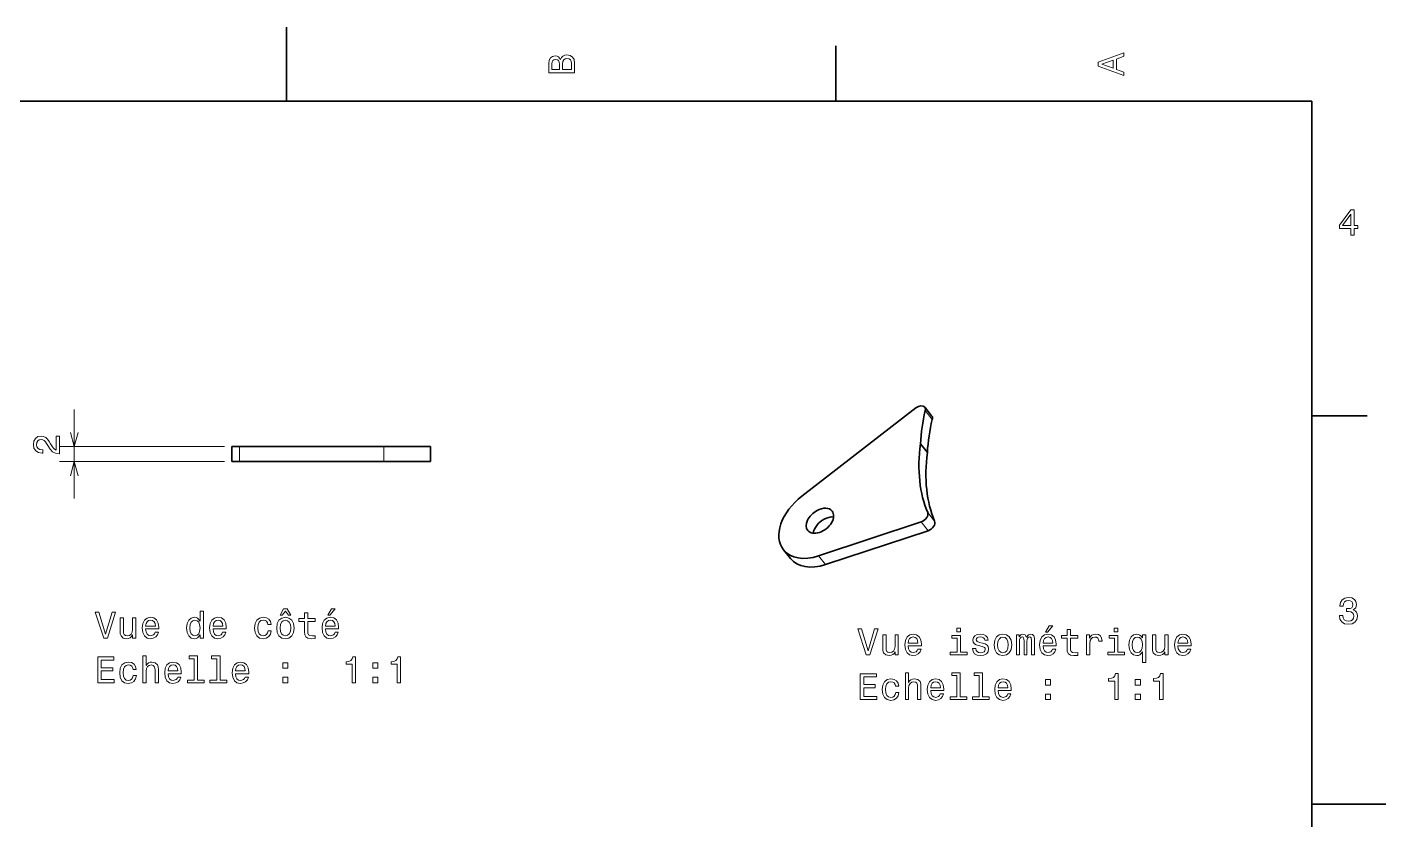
# Model space of a CAD drawing. Extents: x 0 to 297, y 0 to 210.
# Drawn here: x 113.5 to 297, y 102.9 to 210 of the extents above; entities that cross this region are included whole.
import ezdxf

# ---------------------------------------------------------------- set-up
doc = ezdxf.new("R2010")
doc.units = 0

msp = doc.modelspace()

# ---------------------------------------------------------------- linework, layer by layer
at = {"color": 7, "lineweight": 35, "ltscale": 0.25}
for p, q in [((148.5, 200), (148.5, 210)), ((287, 105), (297, 105))]:
    msp.add_line(p, q, dxfattribs=at)
at = {"color": 7, "lineweight": 35, "ltscale": 0.1875}
for p, q in [((222.699997, 200), (222.699997, 207.5)), ((287, 157.5), (294.5, 157.5))]:
    msp.add_line(p, q, dxfattribs=at)
at = {"color": 7, "lineweight": 35}
for p, q in [((287, 200), (10, 200)), ((287, 10), (287, 200))]:
    msp.add_line(p, q, dxfattribs=at)
at = {"color": 8, "lineweight": 13, "ltscale": 0.3}
msp.add_line((119.838791, 146.3228), (119.838791, 158.3228), dxfattribs=at)
at = {"color": 7, "lineweight": 35, "ltscale": 0.487666}
msp.add_line((218.106171, 146.631012), (233.537964, 158.562866), dxfattribs=at)
at = {"color": 7, "lineweight": 35, "ltscale": 0.037768}
msp.add_line((235.652176, 157.479721), (234.70929, 158.660065), dxfattribs=at)
at = {"color": 7, "lineweight": 13, "ltscale": 0.037767}
for p, q in [((235.732315, 157.004684), (234.789429, 158.185013)), ((234.245285, 143.150284), (235.188171, 141.969955)), ((235.114883, 144.427261), (236.05777, 143.246933))]:
    msp.add_line(p, q, dxfattribs=at)
at = {"color": 8, "lineweight": 13}
for p, q in [((140.143829, 153.3228), (117.838791, 153.3228)), ((140.143829, 151.3228), (117.838791, 151.3228))]:
    msp.add_line(p, q, dxfattribs=at)
at = {"color": 7, "lineweight": 35, "ltscale": 0.025}
for p, q in [((142.143829, 153.3228), (141.143829, 153.3228)), ((142.143829, 151.3228), (141.143829, 151.3228))]:
    msp.add_line(p, q, dxfattribs=at)
at = {"color": 7, "lineweight": 35, "ltscale": 0.05}
for p, q in [((141.143829, 151.3228), (141.143829, 153.3228)), ((167.953735, 151.3228), (167.953735, 153.3228))]:
    msp.add_line(p, q, dxfattribs=at)
at = {"color": 7, "lineweight": 13, "ltscale": 0.05}
for p, q in [((142.143829, 151.3228), (142.143829, 153.3228)), ((161.653748, 151.3228), (161.653748, 153.3228))]:
    msp.add_line(p, q, dxfattribs=at)
at = {"color": 7, "lineweight": 35, "ltscale": 0.487748}
for p, q in [((161.653748, 153.3228), (142.143829, 153.3228)), ((161.653748, 151.3228), (142.143829, 151.3228))]:
    msp.add_line(p, q, dxfattribs=at)
at = {"color": 7, "lineweight": 35, "ltscale": 0.15279}
for p, q in [((167.765366, 153.3228), (161.653748, 153.3228)), ((167.765366, 151.3228), (161.653748, 151.3228))]:
    msp.add_line(p, q, dxfattribs=at)
at = {"color": 7, "lineweight": 35, "ltscale": 0.004709}
for p, q in [((167.953735, 153.3228), (167.765366, 153.3228)), ((167.953735, 151.3228), (167.765366, 151.3228))]:
    msp.add_line(p, q, dxfattribs=at)
at = {"color": 7, "lineweight": 35, "ltscale": 0.037767}
for p, q in [((235.076019, 152.517105), (234.133133, 153.697433)), ((216.583694, 138.198975), (215.640808, 139.379303))]:
    msp.add_line(p, q, dxfattribs=at)
at = {"color": 7, "lineweight": 35, "ltscale": 0.364972}
for p, q in [((220.384125, 138.568176), (234.245285, 143.150284)), ((221.327026, 137.387848), (235.188171, 141.969955))]:
    msp.add_line(p, q, dxfattribs=at)
at = {"color": 7, "lineweight": 13, "ltscale": 0.037768}
msp.add_line((221.327026, 137.387848), (220.384125, 138.568176), dxfattribs=at)
at = {"color": 7, "lineweight": 13}
for points in [[(185.542007, 205.630417), (185.249496, 205.983429), (185.052811, 206.074219), (184.81073, 206.104477), (184.432495, 206.03891), (184.160156, 205.842224), (183.993729, 205.524506), (183.933212, 205.080704), (183.933212, 203.835022), (187.433212, 203.835022), (187.433212, 205.151306), (187.36261, 205.620331), (187.155838, 205.968307), (186.828018, 206.185165), (186.384216, 206.260818), (186.08667, 206.215424), (185.839554, 206.094391), (185.65799, 205.897705)], [(185.385666, 204.984879), (185.385666, 204.298996), (184.351807, 204.298996), (184.351807, 205.025223), (184.382065, 205.297562), (184.472839, 205.489197), (184.629181, 205.605194), (184.86116, 205.645538), (185.093155, 205.600143), (185.254532, 205.479111), (185.355408, 205.272339)], [(187.014618, 205.095825), (187.014618, 204.298996), (185.809296, 204.298996), (185.809296, 205.050446), (185.844589, 205.368164), (185.9505, 205.595108), (186.132065, 205.731277), (186.394302, 205.776657), (186.671692, 205.731277), (186.863327, 205.605194), (186.979324, 205.393372)], [(261.633209, 203.466858), (261.633209, 203.930847), (260.604401, 204.298996), (260.604401, 205.695969), (261.633209, 206.064133), (261.633209, 206.538193), (258.128174, 205.257217), (258.128174, 204.742798)], [(260.17572, 204.460388), (258.632477, 205), (260.17572, 205.539627)], [(292.277374, 181.916794), (292.731262, 181.916794), (292.731262, 182.784225), (293.23056, 182.784225), (293.23056, 183.187683), (292.731262, 183.187683), (292.731262, 185.341141), (292.272339, 185.341141), (290.739197, 183.228027), (290.739197, 182.784225), (292.277374, 182.784225)], [(291.162842, 183.187683), (292.277374, 184.756134), (292.277374, 183.187683)], [(290.729126, 130.51622), (290.729126, 130.480911), (290.809814, 129.996765), (291.046844, 129.633652), (291.420044, 129.401657), (291.914276, 129.315933), (292.438782, 129.401657), (292.832153, 129.623566), (293.08429, 129.976593), (293.175079, 130.430481), (293.134735, 130.728027), (293.023773, 130.970108), (292.842224, 131.156708), (292.600159, 131.292877), (292.927948, 131.565216), (293.043945, 131.998932), (292.968292, 132.392303), (292.751434, 132.68985), (292.398407, 132.87645), (291.914276, 132.942017), (291.460388, 132.861313), (291.112396, 132.63942), (290.885468, 132.286392), (290.809814, 131.817368), (290.809814, 131.782074), (291.258636, 131.782074), (291.299011, 132.104828), (291.430115, 132.336823), (291.641937, 132.478027), (291.939484, 132.528473), (292.201721, 132.488113), (292.393372, 132.382217), (292.509369, 132.210739), (292.554749, 131.97876), (292.509369, 131.731628), (292.388336, 131.565216), (292.176514, 131.46434), (291.889069, 131.434082), (291.692383, 131.439133), (291.692383, 131.04071), (291.939484, 131.050797), (292.257202, 131.005417), (292.494232, 130.884369), (292.635468, 130.687683), (292.685883, 130.430481), (292.630402, 130.13797), (292.484161, 129.921112), (292.252167, 129.784943), (291.944519, 129.739563), (291.626801, 129.789993), (291.394806, 129.941284), (291.248566, 130.183365), (291.193085, 130.51622)], [(124.946327, 130.971222), (124.06881, 127.990669), (123.166069, 130.971222), (122.686966, 130.971222), (123.81665, 127.466171), (124.320969, 127.466171), (125.425438, 130.971222)], [(136.833221, 127.884758), (136.833221, 127.466171), (137.277023, 127.466171), (137.277023, 131.087204), (136.838257, 131.087204), (136.838257, 129.760834), (136.500366, 130.144119), (136.293594, 130.234909), (136.056564, 130.270203), (135.627884, 130.169342), (135.295029, 129.886917), (135.078171, 129.433029), (135.002533, 128.8228), (135.078171, 128.21257), (135.295029, 127.753632), (135.627884, 127.466171), (136.056564, 127.370354), (136.293594, 127.405655), (136.505402, 127.496429)], [(147.635803, 130.542542), (147.933365, 130.542542), (148.36203, 131.102341), (148.785675, 130.542542), (149.083221, 130.542542), (148.604111, 131.399887), (148.119965, 131.399887)], [(150.944168, 129.705368), (150.944168, 128.34874), (150.974426, 127.909973), (151.115631, 127.607384), (151.398056, 127.43087), (151.877167, 127.370354), (152.401657, 127.395569), (152.401657, 127.778854), (152.018372, 127.748589), (151.670395, 127.78894), (151.483795, 127.915016), (151.403107, 128.126831), (151.38797, 128.424377), (151.38797, 129.705368), (152.401657, 129.705368), (152.401657, 130.083603), (151.38797, 130.083603), (151.38797, 130.875397), (150.944168, 130.875397), (150.944168, 130.083603), (150.177597, 130.083603), (150.177597, 129.705368)], [(154.081055, 130.542542), (154.378601, 130.542542), (155.07962, 131.399887), (154.585373, 131.399887)], [(128.148773, 130.174377), (127.704971, 130.174377), (127.704971, 128.610977), (127.654541, 128.247879), (127.508286, 127.985626), (127.281342, 127.824242), (126.983795, 127.773811), (126.746765, 127.814156), (126.595467, 127.935188), (126.509727, 128.141968), (126.489555, 128.434464), (126.489555, 130.174377), (126.045753, 130.174377), (126.045753, 128.394119), (126.060883, 128.036057), (126.156708, 127.738503), (126.449211, 127.466171), (126.918228, 127.370354), (127.170395, 127.405655), (127.387253, 127.496429), (127.573853, 127.652771), (127.725151, 127.879715), (127.725151, 127.466171), (128.148773, 127.466171)], [(129.485229, 128.691681), (131.260452, 128.691681), (131.265488, 128.898453), (131.184799, 129.478424), (130.962906, 129.91214), (130.609879, 130.174377), (130.140854, 130.270203), (129.681915, 130.169342), (129.328888, 129.886917), (129.101944, 129.427994), (129.021255, 128.8228), (129.096909, 128.202484), (129.323853, 127.748589), (129.671829, 127.466171), (130.125732, 127.370354), (130.519104, 127.435913), (130.841858, 127.607384), (131.078888, 127.879715), (131.215057, 128.242828), (130.776306, 128.242828), (130.685516, 128.041092), (130.554398, 127.889801), (130.181198, 127.768768), (129.893738, 127.824242), (129.67688, 128.000748), (129.53566, 128.288223), (129.485229, 128.676544)], [(129.485229, 129.06488), (129.54071, 129.412857), (129.67688, 129.670059), (129.883652, 129.826401), (130.155991, 129.881882), (130.423279, 129.826401), (130.630051, 129.670059), (130.756134, 129.412857), (130.801514, 129.06488)], [(136.132202, 129.871796), (136.424713, 129.801178), (136.646622, 129.604492), (136.77774, 129.276688), (136.828171, 128.8228), (136.77774, 128.363861), (136.646622, 128.036057), (136.424713, 127.834328), (136.132202, 127.768768), (135.854828, 127.834328), (135.643021, 128.036057), (135.501801, 128.368912), (135.456421, 128.8228), (135.501801, 129.271652), (135.643021, 129.599457), (135.854828, 129.801178)], [(138.593307, 128.691681), (140.368515, 128.691681), (140.373566, 128.898453), (140.292877, 129.478424), (140.070969, 129.91214), (139.717941, 130.174377), (139.248932, 130.270203), (138.789993, 130.169342), (138.436966, 129.886917), (138.210022, 129.427994), (138.129333, 128.8228), (138.204971, 128.202484), (138.431915, 127.748589), (138.779907, 127.466171), (139.233795, 127.370354), (139.627167, 127.435913), (139.949936, 127.607384), (140.186966, 127.879715), (140.323135, 128.242828), (139.884369, 128.242828), (139.793594, 128.041092), (139.662476, 127.889801), (139.289276, 127.768768), (139.001801, 127.824242), (138.784943, 128.000748), (138.643738, 128.288223), (138.593307, 128.676544)], [(138.593307, 129.06488), (138.648773, 129.412857), (138.784943, 129.670059), (138.991714, 129.826401), (139.264053, 129.881882), (139.531342, 129.826401), (139.738113, 129.670059), (139.864197, 129.412857), (139.909592, 129.06488)], [(146.001801, 129.276688), (146.440567, 129.276688), (146.349792, 129.680145), (146.132935, 129.997879), (145.795029, 130.194565), (145.356277, 130.270203), (144.872131, 130.169342), (144.503967, 129.886917), (144.271973, 129.427994), (144.191284, 128.812714), (144.266937, 128.202484), (144.493881, 127.748589), (144.851959, 127.466171), (145.341141, 127.370354), (145.774857, 127.445999), (146.112762, 127.657814), (146.344742, 127.990669), (146.445618, 128.434464), (146.021973, 128.434464), (145.946335, 128.152054), (145.805115, 127.940231), (145.603394, 127.809113), (145.356277, 127.768768), (145.048645, 127.834328), (144.826736, 128.036057), (144.690567, 128.363861), (144.645172, 128.82785), (144.690567, 129.281738), (144.831772, 129.609543), (145.058716, 129.811279), (145.356277, 129.881882), (145.618515, 129.836487), (145.815201, 129.72049), (145.946335, 129.528854)], [(147.181915, 128.817749), (147.262619, 128.202484), (147.494598, 127.748589), (147.862762, 127.466171), (148.356995, 127.370354), (148.846191, 127.466171), (149.21434, 127.743546), (149.446335, 128.197433), (149.532059, 128.817749), (149.446335, 129.433029), (149.21434, 129.891968), (148.846191, 130.169342), (148.356995, 130.270203), (147.862762, 130.169342), (147.494598, 129.886917), (147.262619, 129.433029)], [(147.635803, 128.8228), (147.681198, 129.276688), (147.822418, 129.604492), (148.049362, 129.806229), (148.356995, 129.876831), (148.659592, 129.806229), (148.886536, 129.609543), (149.02774, 129.276688), (149.078171, 128.8228), (149.02774, 128.363861), (148.886536, 128.031006), (148.659592, 127.829285), (148.356995, 127.763725), (148.049362, 127.829285), (147.822418, 128.031006), (147.681198, 128.363861)], [(153.773422, 128.691681), (155.54863, 128.691681), (155.55368, 128.898453), (155.472992, 129.478424), (155.251083, 129.91214), (154.898056, 130.174377), (154.429031, 130.270203), (153.970108, 130.169342), (153.617081, 129.886917), (153.390137, 129.427994), (153.309448, 128.8228), (153.385086, 128.202484), (153.61203, 127.748589), (153.960022, 127.466171), (154.41391, 127.370354), (154.807281, 127.435913), (155.130051, 127.607384), (155.367081, 127.879715), (155.50325, 128.242828), (155.064484, 128.242828), (154.973709, 128.041092), (154.84259, 127.889801), (154.469391, 127.768768), (154.181915, 127.824242), (153.965057, 128.000748), (153.823853, 128.288223), (153.773422, 128.676544)], [(153.773422, 129.06488), (153.828888, 129.412857), (153.965057, 129.670059), (154.171829, 129.826401), (154.444168, 129.881882), (154.711456, 129.826401), (154.918228, 129.670059), (155.044312, 129.412857), (155.089691, 129.06488)], [(227.94841, 128.693436), (227.070877, 125.712883), (226.168152, 128.693436), (225.689041, 128.693436), (226.818726, 125.188385), (227.323044, 125.188385), (228.427505, 128.693436)], [(239.542786, 128.809418), (239.073761, 128.809418), (239.073761, 128.305099), (239.542786, 128.305099)], [(251.011078, 128.264755), (251.30864, 128.264755), (252.009644, 129.122101), (251.515411, 129.122101)], [(253.946243, 127.427582), (253.946243, 126.070953), (253.976501, 125.632187), (254.117706, 125.329597), (254.400131, 125.153084), (254.879242, 125.092567), (255.403732, 125.117783), (255.403732, 125.501068), (255.020447, 125.470802), (254.67247, 125.511154), (254.48587, 125.63723), (254.405182, 125.849045), (254.390045, 126.146599), (254.390045, 127.427582), (255.403732, 127.427582), (255.403732, 127.805817), (254.390045, 127.805817), (254.390045, 128.59761), (253.946243, 128.59761), (253.946243, 127.805817), (253.179672, 127.805817), (253.179672, 127.427582)], [(260.794952, 128.809418), (260.325928, 128.809418), (260.325928, 128.305099), (260.794952, 128.305099)], [(231.150848, 127.896599), (230.707047, 127.896599), (230.707047, 126.333199), (230.656616, 125.970085), (230.510361, 125.70784), (230.283417, 125.546455), (229.98587, 125.496025), (229.74884, 125.536369), (229.597534, 125.657402), (229.51181, 125.864174), (229.491638, 126.156685), (229.491638, 127.896599), (229.047821, 127.896599), (229.047821, 126.116341), (229.062958, 125.75827), (229.158783, 125.460716), (229.451294, 125.188385), (229.920303, 125.092567), (230.17247, 125.127869), (230.389328, 125.218643), (230.575928, 125.374985), (230.727219, 125.601929), (230.727219, 125.188385), (231.150848, 125.188385)], [(232.487305, 126.413887), (234.262527, 126.413887), (234.267563, 126.620659), (234.186874, 127.20063), (233.964981, 127.634354), (233.611954, 127.896599), (233.142929, 127.992416), (232.68399, 127.891556), (232.330963, 127.609131), (232.104019, 127.1502), (232.023331, 126.545013), (232.098984, 125.924698), (232.325928, 125.470802), (232.673904, 125.188385), (233.127808, 125.092567), (233.521179, 125.158127), (233.843933, 125.329597), (234.080963, 125.601929), (234.217133, 125.965042), (233.778381, 125.965042), (233.687592, 125.763313), (233.556473, 125.612015), (233.183273, 125.490982), (232.895813, 125.546455), (232.678955, 125.722969), (232.537735, 126.010429), (232.487305, 126.398758)], [(232.487305, 126.787086), (232.542786, 127.135071), (232.678955, 127.392273), (232.885727, 127.548615), (233.158066, 127.604088), (233.425354, 127.548615), (233.632126, 127.392273), (233.758209, 127.135071), (233.803589, 126.787086)], [(239.527649, 125.561584), (239.527649, 127.805817), (238.387878, 127.805817), (238.387878, 127.427582), (239.083847, 127.427582), (239.083847, 125.561584), (238.176071, 125.561584), (238.176071, 125.188385), (240.445526, 125.188385), (240.445526, 125.561584)], [(242.533417, 126.766914), (242.104752, 126.867783), (241.787018, 126.983772), (241.681122, 127.220802), (241.71138, 127.38723), (241.817276, 127.50827), (241.988754, 127.583916), (242.23587, 127.614174), (242.4729, 127.583916), (242.6595, 127.493141), (242.780533, 127.356972), (242.830963, 127.175415), (243.264694, 127.175415), (243.264694, 127.185501), (243.189041, 127.513313), (242.982269, 127.770515), (242.6595, 127.9319), (242.23587, 127.992416), (241.80719, 127.9319), (241.494507, 127.765472), (241.297821, 127.518356), (241.237305, 127.205673), (241.2827, 126.903084), (241.423904, 126.691269), (241.655899, 126.53997), (241.99379, 126.434059), (242.488037, 126.313026), (242.790619, 126.186943), (242.871307, 126.086082), (242.901581, 125.934784), (242.856186, 125.748184), (242.735153, 125.606972), (242.538467, 125.516197), (242.276215, 125.485939), (241.99884, 125.516197), (241.797104, 125.622101), (241.66095, 125.793571), (241.605469, 126.030602), (241.176788, 126.030602), (241.247391, 125.627144), (241.454163, 125.334641), (241.781982, 125.158127), (242.23587, 125.092567), (242.70993, 125.158127), (243.057922, 125.334641), (243.26973, 125.617058), (243.345383, 125.985214), (243.289902, 126.30294), (243.13356, 126.519798), (242.876358, 126.661011)], [(244.111954, 126.53997), (244.192642, 125.924698), (244.424622, 125.470802), (244.792786, 125.188385), (245.287018, 125.092567), (245.776215, 125.188385), (246.144379, 125.465759), (246.376358, 125.919655), (246.462097, 126.53997), (246.376358, 127.155243), (246.144379, 127.614174), (245.776215, 127.891556), (245.287018, 127.992416), (244.792786, 127.891556), (244.424622, 127.609131), (244.192642, 127.155243)], [(244.565842, 126.545013), (244.611237, 126.998901), (244.752441, 127.326714), (244.979385, 127.528442), (245.287018, 127.599045), (245.589615, 127.528442), (245.816559, 127.331757), (245.957764, 126.998901), (246.008209, 126.545013), (245.957764, 126.086082), (245.816559, 125.753227), (245.589615, 125.551498), (245.287018, 125.485939), (244.979385, 125.551498), (244.752441, 125.753227), (244.611237, 126.086082)], [(247.102585, 125.188385), (247.511093, 125.188385), (247.511093, 126.998901), (247.536301, 127.27124), (247.611954, 127.467926), (247.727951, 127.583916), (247.879242, 127.629311), (248.000275, 127.588959), (248.080963, 127.488098), (248.121323, 127.316628), (248.136444, 127.089684), (248.136444, 125.188385), (248.51973, 125.188385), (248.51973, 126.998901), (248.544952, 127.266197), (248.62059, 127.462883), (248.741638, 127.583916), (248.892929, 127.629311), (249.013962, 127.588959), (249.094666, 127.488098), (249.145096, 127.089684), (249.145096, 125.188385), (249.553589, 125.188385), (249.553589, 127.059425), (249.528381, 127.447754), (249.447693, 127.7453), (249.286301, 127.926857), (249.024048, 127.992416), (248.716415, 127.891556), (248.479385, 127.599045), (248.292786, 127.886513), (247.980103, 127.992416), (247.692642, 127.891556), (247.495956, 127.609131), (247.495956, 127.896599), (247.102585, 127.896599)], [(250.703445, 126.413887), (252.478668, 126.413887), (252.483704, 126.620659), (252.403015, 127.20063), (252.181122, 127.634354), (251.828094, 127.896599), (251.35907, 127.992416), (250.900131, 127.891556), (250.547104, 127.609131), (250.32016, 127.1502), (250.239471, 126.545013), (250.315125, 125.924698), (250.542068, 125.470802), (250.890045, 125.188385), (251.343933, 125.092567), (251.737305, 125.158127), (252.060074, 125.329597), (252.297104, 125.601929), (252.433273, 125.965042), (251.994507, 125.965042), (251.903732, 125.763313), (251.772614, 125.612015), (251.399414, 125.490982), (251.111954, 125.546455), (250.895096, 125.722969), (250.753876, 126.010429), (250.703445, 126.398758)], [(250.703445, 126.787086), (250.758926, 127.135071), (250.895096, 127.392273), (251.101868, 127.548615), (251.374207, 127.604088), (251.641495, 127.548615), (251.848267, 127.392273), (251.974335, 127.135071), (252.01973, 126.787086)], [(256.553589, 125.188385), (256.997406, 125.188385), (256.997406, 126.736656), (257.042786, 127.109856), (257.178955, 127.377144), (257.400848, 127.538528), (257.698395, 127.594002), (257.920319, 127.558701), (258.086731, 127.45784), (258.187592, 127.286369), (258.2229, 127.054382), (258.671753, 127.054382), (258.611237, 127.462883), (258.444794, 127.755386), (258.167419, 127.9319), (257.789185, 127.992416), (257.531982, 127.952072), (257.310089, 127.851212), (257.113403, 127.679741), (256.957062, 127.447754), (256.957062, 127.896599), (256.553589, 127.896599)], [(260.779816, 125.561584), (260.779816, 127.805817), (259.640045, 127.805817), (259.640045, 127.427582), (260.335999, 127.427582), (260.335999, 125.561584), (259.428223, 125.561584), (259.428223, 125.188385), (261.697693, 125.188385), (261.697693, 125.561584)], [(264.123474, 127.478012), (263.967133, 127.704956), (263.790619, 127.866341), (263.583862, 127.957115), (263.346802, 127.992416), (262.918152, 127.891556), (262.585297, 127.609131), (262.368439, 127.155243), (262.292786, 126.545013), (262.368439, 125.929741), (262.585297, 125.475845), (262.918152, 125.188385), (263.346802, 125.092567), (263.583862, 125.122826), (263.785583, 125.208557), (263.962097, 125.364899), (264.123474, 125.601929), (264.123474, 124.139397), (264.567291, 124.139397), (264.567291, 127.896599), (264.123474, 127.896599)], [(262.746674, 126.545013), (262.792053, 126.993858), (262.933289, 127.321671), (263.145081, 127.523399), (263.422455, 127.594002), (263.714966, 127.523399), (263.93689, 127.326714), (264.067993, 126.998901), (264.118439, 126.545013), (264.067993, 126.086082), (263.93689, 125.75827), (263.714966, 125.556541), (263.422455, 125.490982), (263.145081, 125.556541), (262.933289, 125.75827), (262.792053, 126.091125)], [(267.58313, 127.896599), (267.139313, 127.896599), (267.139313, 126.333199), (267.088898, 125.970085), (266.942627, 125.70784), (266.715698, 125.546455), (266.418152, 125.496025), (266.181122, 125.536369), (266.029816, 125.657402), (265.944092, 125.864174), (265.923889, 126.156685), (265.923889, 127.896599), (265.480103, 127.896599), (265.480103, 126.116341), (265.495239, 125.75827), (265.591064, 125.460716), (265.883545, 125.188385), (266.35257, 125.092567), (266.604736, 125.127869), (266.821594, 125.218643), (267.008209, 125.374985), (267.159485, 125.601929), (267.159485, 125.188385), (267.58313, 125.188385)], [(268.919586, 126.413887), (270.694794, 126.413887), (270.699829, 126.620659), (270.619141, 127.20063), (270.397247, 127.634354), (270.04422, 127.896599), (269.575195, 127.992416), (269.116272, 127.891556), (268.763245, 127.609131), (268.536285, 127.1502), (268.455597, 126.545013), (268.53125, 125.924698), (268.758209, 125.470802), (269.106171, 125.188385), (269.560059, 125.092567), (269.95343, 125.158127), (270.276215, 125.329597), (270.513245, 125.601929), (270.649414, 125.965042), (270.210632, 125.965042), (270.119873, 125.763313), (269.988739, 125.612015), (269.61554, 125.490982), (269.328094, 125.546455), (269.111237, 125.722969), (268.970001, 126.010429), (268.919586, 126.398758)], [(268.919586, 126.787086), (268.975067, 127.135071), (269.111237, 127.392273), (269.317993, 127.548615), (269.590332, 127.604088), (269.857635, 127.548615), (270.064392, 127.392273), (270.190491, 127.135071), (270.23587, 126.787086)], [(123.009727, 121.419342), (125.228752, 121.419342), (125.228752, 121.842972), (123.473709, 121.842972), (123.473709, 123.02813), (125.037109, 123.02813), (125.037109, 123.446716), (123.473709, 123.446716), (123.473709, 124.495712), (125.188408, 124.495712), (125.188408, 124.919342), (123.009727, 124.919342)], [(129.096909, 121.419342), (129.54071, 121.419342), (129.54071, 122.982742), (129.586105, 123.340813), (129.732346, 123.603058), (129.959305, 123.764442), (130.261887, 123.824959), (130.503967, 123.774529), (130.655258, 123.638359), (130.730911, 123.411415), (130.756134, 123.108826), (130.756134, 121.419342), (131.199936, 121.419342), (131.199936, 123.1996), (131.179764, 123.557671), (131.088974, 123.855225), (130.791428, 124.127556), (130.327454, 124.223373), (130.075287, 124.188072), (129.858429, 124.092255), (129.67688, 123.940956), (129.54071, 123.734184), (129.54071, 125.040382), (129.096909, 125.040382)], [(136.051514, 124.667183), (136.051514, 121.792542), (135.138687, 121.792542), (135.138687, 121.419342), (137.403107, 121.419342), (137.403107, 121.792542), (136.495316, 121.792542), (136.495316, 125.040382), (135.355545, 125.040382), (135.355545, 124.667183)], [(139.08754, 124.667183), (139.08754, 121.792542), (138.174713, 121.792542), (138.174713, 121.419342), (140.439117, 121.419342), (140.439117, 121.792542), (139.531342, 121.792542), (139.531342, 125.040382), (138.391571, 125.040382), (138.391571, 124.667183)], [(157.374283, 121.419342), (157.833221, 121.419342), (157.833221, 124.944557), (157.49028, 124.944557), (157.399506, 124.636925), (157.217941, 124.430145), (156.940567, 124.309113), (156.557281, 124.268768), (156.557281, 123.910698), (157.374283, 123.910698)], [(163.44632, 121.419342), (163.905258, 121.419342), (163.905258, 124.944557), (163.562317, 124.944557), (163.471542, 124.636925), (163.289978, 124.430145), (163.012604, 124.309113), (162.629318, 124.268768), (162.629318, 123.910698), (163.44632, 123.910698)], [(127.785667, 123.229858), (128.224426, 123.229858), (128.133652, 123.633316), (127.916794, 123.951042), (127.578896, 124.147728), (127.140137, 124.223373), (126.655983, 124.122513), (126.287827, 123.840088), (126.05584, 123.381157), (125.975151, 122.765884), (126.050797, 122.155655), (126.27774, 121.701759), (126.635811, 121.419342), (127.125008, 121.323524), (127.558723, 121.39917), (127.896622, 121.610985), (128.128601, 121.94384), (128.229477, 122.387642), (127.80584, 122.387642), (127.730194, 122.105225), (127.588982, 121.893402), (127.387253, 121.762283), (127.140137, 121.721939), (126.832497, 121.787498), (126.610596, 121.989227), (126.474426, 122.317039), (126.429039, 122.781013), (126.474426, 123.234901), (126.615639, 123.562714), (126.842583, 123.764442), (127.140137, 123.835045), (127.402382, 123.789658), (127.599068, 123.673668), (127.730194, 123.482025)], [(132.521255, 122.644844), (134.296478, 122.644844), (134.301514, 122.851616), (134.220825, 123.431587), (133.998917, 123.865311), (133.645905, 124.127556), (133.17688, 124.223373), (132.717941, 124.122513), (132.364914, 123.840088), (132.13797, 123.381157), (132.057281, 122.77597), (132.132935, 122.155655), (132.359879, 121.701759), (132.707855, 121.419342), (133.161743, 121.323524), (133.555115, 121.389084), (133.877884, 121.560555), (134.114914, 121.832886), (134.251083, 122.195999), (133.812317, 122.195999), (133.721542, 121.99427), (133.590424, 121.842972), (133.217224, 121.721939), (132.929764, 121.777412), (132.712906, 121.953926), (132.571686, 122.241386), (132.521255, 122.629715)], [(132.521255, 123.018044), (132.576736, 123.366028), (132.712906, 123.62323), (132.919678, 123.779572), (133.192001, 123.835045), (133.459305, 123.779572), (133.666077, 123.62323), (133.792145, 123.366028), (133.83754, 123.018044)], [(141.629333, 122.644844), (143.404541, 122.644844), (143.409592, 122.851616), (143.328888, 123.431587), (143.106995, 123.865311), (142.753967, 124.127556), (142.284943, 124.223373), (141.826019, 124.122513), (141.472992, 123.840088), (141.246048, 123.381157), (141.165344, 122.77597), (141.240997, 122.155655), (141.467941, 121.701759), (141.815933, 121.419342), (142.269821, 121.323524), (142.663193, 121.389084), (142.985962, 121.560555), (143.222992, 121.832886), (143.359161, 122.195999), (142.920395, 122.195999), (142.82962, 121.99427), (142.698486, 121.842972), (142.325287, 121.721939), (142.037827, 121.777412), (141.820969, 121.953926), (141.679764, 122.241386), (141.629333, 122.629715)], [(141.629333, 123.018044), (141.684799, 123.366028), (141.820969, 123.62323), (142.02774, 123.779572), (142.300079, 123.835045), (142.567368, 123.779572), (142.774139, 123.62323), (142.900223, 123.366028), (142.945618, 123.018044)], [(148.009003, 123.376114), (148.704971, 123.376114), (148.704971, 124.127556), (148.009003, 124.127556)], [(160.153107, 123.376114), (160.84906, 123.376114), (160.84906, 124.127556), (160.153107, 124.127556)], [(148.009003, 121.419342), (148.704971, 121.419342), (148.704971, 122.170784), (148.009003, 122.170784)], [(160.153107, 121.419342), (160.84906, 121.419342), (160.84906, 122.170784), (160.153107, 122.170784)], [(226.01181, 119.141556), (228.23082, 119.141556), (228.23082, 119.565186), (226.475784, 119.565186), (226.475784, 120.750343), (228.039185, 120.750343), (228.039185, 121.16893), (226.475784, 121.16893), (226.475784, 122.217926), (228.190475, 122.217926), (228.190475, 122.641556), (226.01181, 122.641556)], [(230.787735, 120.952072), (231.226501, 120.952072), (231.135727, 121.35553), (230.918869, 121.673256), (230.580963, 121.869942), (230.142212, 121.945587), (229.658066, 121.844727), (229.289902, 121.562302), (229.057922, 121.103371), (228.977219, 120.488098), (229.052872, 119.877869), (229.279816, 119.423973), (229.637878, 119.141556), (230.127075, 119.045738), (230.560791, 119.121384), (230.898697, 119.333199), (231.130676, 119.666054), (231.231552, 120.109856), (230.807922, 120.109856), (230.732269, 119.827438), (230.591049, 119.615616), (230.389328, 119.484497), (230.142212, 119.444153), (229.834579, 119.509712), (229.612671, 119.711441), (229.476501, 120.039253), (229.431107, 120.503227), (229.476501, 120.957115), (229.617706, 121.284927), (229.844666, 121.486656), (230.142212, 121.557259), (230.404449, 121.511871), (230.601135, 121.395882), (230.732269, 121.204239)], [(232.098984, 119.141556), (232.542786, 119.141556), (232.542786, 120.704956), (232.588181, 121.063026), (232.734421, 121.325272), (232.96138, 121.486656), (233.263962, 121.547173), (233.506042, 121.496742), (233.657333, 121.360573), (233.732986, 121.133629), (233.758209, 120.831039), (233.758209, 119.141556), (234.202011, 119.141556), (234.202011, 120.921814), (234.181839, 121.279884), (234.091049, 121.577438), (233.793503, 121.84977), (233.329529, 121.945587), (233.077362, 121.910286), (232.860504, 121.814468), (232.678955, 121.66317), (232.542786, 121.456398), (232.542786, 122.762596), (232.098984, 122.762596)], [(235.523331, 120.367058), (237.298553, 120.367058), (237.303589, 120.57383), (237.2229, 121.153801), (237.000992, 121.587524), (236.64798, 121.84977), (236.178955, 121.945587), (235.720016, 121.844727), (235.366989, 121.562302), (235.140045, 121.103371), (235.059357, 120.498184), (235.13501, 119.877869), (235.361954, 119.423973), (235.70993, 119.141556), (236.163818, 119.045738), (236.55719, 119.111298), (236.879959, 119.282768), (237.116989, 119.555099), (237.253159, 119.918213), (236.814392, 119.918213), (236.723618, 119.716484), (236.592499, 119.565186), (236.219299, 119.444153), (235.931839, 119.499626), (235.714981, 119.67614), (235.573761, 119.9636), (235.523331, 120.351929)], [(235.523331, 120.740257), (235.578812, 121.088242), (235.714981, 121.345444), (235.921753, 121.501785), (236.194077, 121.557259), (236.46138, 121.501785), (236.668152, 121.345444), (236.79422, 121.088242), (236.839615, 120.740257)], [(239.053589, 122.389397), (239.053589, 119.514755), (238.140762, 119.514755), (238.140762, 119.141556), (240.405182, 119.141556), (240.405182, 119.514755), (239.497391, 119.514755), (239.497391, 122.762596), (238.35762, 122.762596), (238.35762, 122.389397)], [(242.089615, 122.389397), (242.089615, 119.514755), (241.176788, 119.514755), (241.176788, 119.141556), (243.441193, 119.141556), (243.441193, 119.514755), (242.533417, 119.514755), (242.533417, 122.762596), (241.393646, 122.762596), (241.393646, 122.389397)], [(244.631409, 120.367058), (246.406616, 120.367058), (246.411667, 120.57383), (246.330963, 121.153801), (246.10907, 121.587524), (245.756042, 121.84977), (245.287018, 121.945587), (244.828094, 121.844727), (244.475067, 121.562302), (244.248123, 121.103371), (244.167419, 120.498184), (244.243073, 119.877869), (244.470016, 119.423973), (244.818008, 119.141556), (245.271896, 119.045738), (245.665268, 119.111298), (245.988037, 119.282768), (246.225067, 119.555099), (246.361237, 119.918213), (245.92247, 119.918213), (245.831696, 119.716484), (245.700562, 119.565186), (245.327362, 119.444153), (245.039902, 119.499626), (244.823044, 119.67614), (244.681839, 119.9636), (244.631409, 120.351929)], [(244.631409, 120.740257), (244.686874, 121.088242), (244.823044, 121.345444), (245.029816, 121.501785), (245.302155, 121.557259), (245.569443, 121.501785), (245.776215, 121.345444), (245.902298, 121.088242), (245.947693, 120.740257)], [(251.011078, 121.098328), (251.707047, 121.098328), (251.707047, 121.84977), (251.011078, 121.84977)], [(260.376343, 119.141556), (260.835297, 119.141556), (260.835297, 122.666771), (260.49234, 122.666771), (260.401581, 122.359138), (260.220032, 122.152359), (259.942627, 122.031326), (259.559357, 121.990982), (259.559357, 121.632912), (260.376343, 121.632912)], [(263.155182, 121.098328), (263.851135, 121.098328), (263.851135, 121.84977), (263.155182, 121.84977)], [(266.448395, 119.141556), (266.907349, 119.141556), (266.907349, 122.666771), (266.564392, 122.666771), (266.473633, 122.359138), (266.292053, 122.152359), (266.014679, 122.031326), (265.631409, 121.990982), (265.631409, 121.632912), (266.448395, 121.632912)], [(251.011078, 119.141556), (251.707047, 119.141556), (251.707047, 119.892998), (251.011078, 119.892998)], [(263.155182, 119.141556), (263.851135, 119.141556), (263.851135, 119.892998), (263.155182, 119.892998)]]:
    msp.add_lwpolyline(points, close=True, dxfattribs=at)
at = {"color": 8, "lineweight": 13}
msp.add_lwpolyline([(117.838791, 152.353683), (117.838791, 154.759308), (117.405075, 154.759308), (117.405075, 152.858002), (117.168037, 152.963913), (116.971352, 153.145477), (116.613281, 153.705276), (116.46199, 154.002823), (116.245132, 154.335678), (115.992966, 154.572708), (115.695419, 154.708878), (115.357521, 154.759308), (114.933891, 154.673569), (114.601036, 154.436539), (114.389221, 154.073425), (114.313568, 153.604401), (114.399307, 153.120255), (114.636337, 152.752106), (115.01458, 152.515076), (115.513863, 152.434372), (115.584465, 152.434372), (115.584465, 152.893311), (115.544121, 152.893311), (115.20118, 152.938705), (114.94902, 153.07486), (114.787636, 153.291733), (114.732162, 153.579193), (114.782593, 153.871704), (114.908676, 154.088562), (115.105362, 154.229767), (115.352478, 154.280197), (115.584465, 154.244888), (115.781151, 154.149078), (115.952621, 153.987686), (116.10392, 153.765793), (116.265305, 153.468231), (116.57798, 152.973999), (116.910835, 152.626022), (117.314293, 152.41925), (117.823662, 152.353683)], close=True, dxfattribs=at)
for points in [[(119.321152, 155.254654), (119.838791, 153.3228), (120.35643, 155.254654)], [(120.35643, 149.390945), (119.838791, 151.3228), (119.321152, 149.390945)]]:
    msp.add_lwpolyline(points, dxfattribs=at)
at = {"color": 7, "lineweight": 35}
for centre, radius, start, end in [((259.064545, 152.332825), 24.969663, 166.445863, 176.866669), ((260.006744, 151.152557), 24.96899, 166.445659, 176.867598)]:
    msp.add_arc(centre, radius, start, end, dxfattribs=at)
for centre, major_axis, ratio, start_param, end_param in [((233.927979, 158.035919), (0.781311, 0.624146), 0.655321, 6.2831748442, 7.8298030333), ((233.927979, 158.035919), (0.781311, 0.624146), 0.655321, 5.5851672023, 6.2831748442), ((234.870865, 156.855591), (0.781311, 0.624146), 0.655321, 5.5851672023, 6.2831748442), ((246.339325, 156.358261), (-6.88147, -16.532333), 0.624052, 5.1229345367, 5.7398239665), ((247.281097, 155.178406), (-6.880859, -16.53215), 0.624001, 5.1229488887, 5.7398442527), ((220.563202, 143.311234), (4.922272, 3.932083), 0.655321, 1.5466177261, 3.1415428786), ((220.563202, 143.311234), (1.640762, 1.310699), 0.655321, 0.0000059569, 1.3014567188), ((220.563202, 143.311234), (1.640762, 1.310699), 0.655321, 1.3014567188, 3.1415986105), ((220.563202, 143.311234), (1.640762, 1.310699), 0.655321, 3.1415986105, 6.2831912641), ((221.506088, 142.130905), (1.640762, 1.310699), 0.655321, 1.3014567188, 2.5605691089), ((221.506088, 142.130905), (1.640762, 1.310699), 0.655321, 0.581023479, 1.3014567188), ((234.273712, 143.903152), (0.781311, 0.624146), 0.655321, 4.197888365, 6.105993736), ((235.216599, 142.722824), (0.781311, 0.624146), 0.655321, 4.197888365, 6.105993736), ((220.563202, 143.311234), (4.922272, 3.932083), 0.655321, 3.1415428786, 4.197888365), ((221.506088, 142.130905), (4.922272, 3.932083), 0.655321, 3.1415428786, 4.197888365)]:
    msp.add_ellipse(centre, major_axis=major_axis, ratio=ratio, start_param=start_param, end_param=end_param, dxfattribs=at)

doc.saveas('drawing.dxf')
